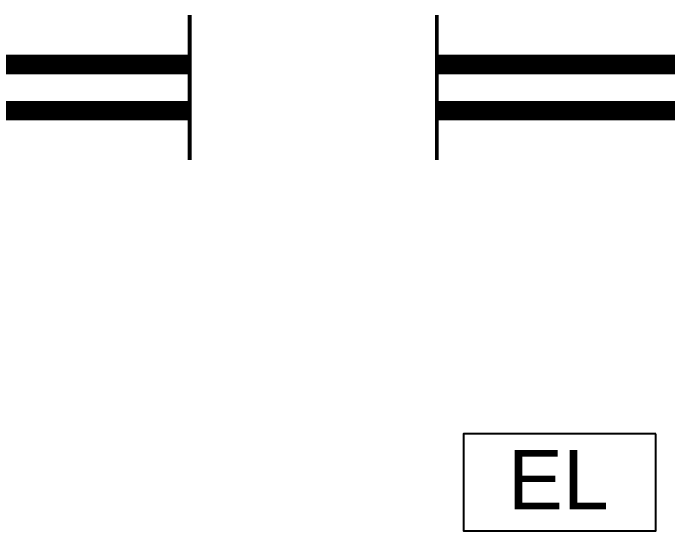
# Model space of a CAD drawing. Header units: inches. Extents: x -106706990 to 300603, y -86718466 to 1728185.
# Drawn here: x 39725 to 41552, y 22272 to 23715 of the extents above; entities that cross this region are included whole.
import ezdxf

# ---------------------------------------------------------------- set-up
doc = ezdxf.new("R2010")
doc.units = ezdxf.units.IN
doc.header["$MEASUREMENT"] = 0
for name, color, linetype in [('EL LIGHT', 6, 'Continuous'), ('FITTING', 1, 'Continuous'), ('LAMP', 5, 'Continuous')]:
    doc.layers.add(name, color=color, linetype=linetype)
doc.styles.add('arial', font='arial.ttf')

# ---------------------------------------------------------------- blocks, each defined once
blk = doc.blocks.new('YBC 236')
at = {"layer": 'LAMP'}
for points, const_width in [([(-134681.8, 193808.3), (-134681.8, 193533.1)], 10.9), ([(-133371.4, 193808.3), (-133371.4, 193533.1)], 10.9), ([(-134681.8, 193670.7), (-133371.4, 193670.7)], 54.6), ([(-134681.8, 193679.4), (-134681.8, 193404.2)], 10.9), ([(-133371.4, 193679.4), (-133371.4, 193404.2)], 10.9), ([(-134681.8, 193541.8), (-133371.4, 193541.8)], 54.6)]:
    blk.add_lwpolyline(points, dxfattribs=dict(at, const_width=const_width))
blk = doc.blocks.new('*U200')
at = {"layer": 'FITTING', "color": 1, "linetype": 'Continuous'}
blk.add_blockref('YBC 236', (134026.6, -193606.2, -5.5), dxfattribs=at)
blk = doc.blocks.new('*U201')
at = {"layer": 'LAMP', "color": 0, "linetype": 'ByBlock', "lineweight": -2, "transparency": 16777216}
for p in [(0, 2500), (2000, 2500)]:
    blk.add_blockref('*U200', p, dxfattribs=at)
blk = doc.blocks.new('EMERGENCY LIGHT')
at = {"layer": 'EL LIGHT', "color": 6}
blk.add_lwpolyline([(49517.9, 4899.8), (48981.4, 4899.8), (48981.4, 4629.5), (49517.9, 4629.5)], close=True, dxfattribs=at)
at = {"layer": 'EL LIGHT', "color": 6, "style": 'arial'}
blk.add_text('EL', height=164.84, dxfattribs=at).set_placement((49104.8, 4689.8))

msp = doc.modelspace()

# ---------------------------------------------------------------- block references
at = {"layer": 'LAMP', "color": 0}
for name, p in [('*U201', (39562.5, 21007.7, 5.5)), ('EMERGENCY LIGHT', (-7999.2, 17642.7))]:
    msp.add_blockref(name, p, dxfattribs=at)

doc.saveas('drawing.dxf')
